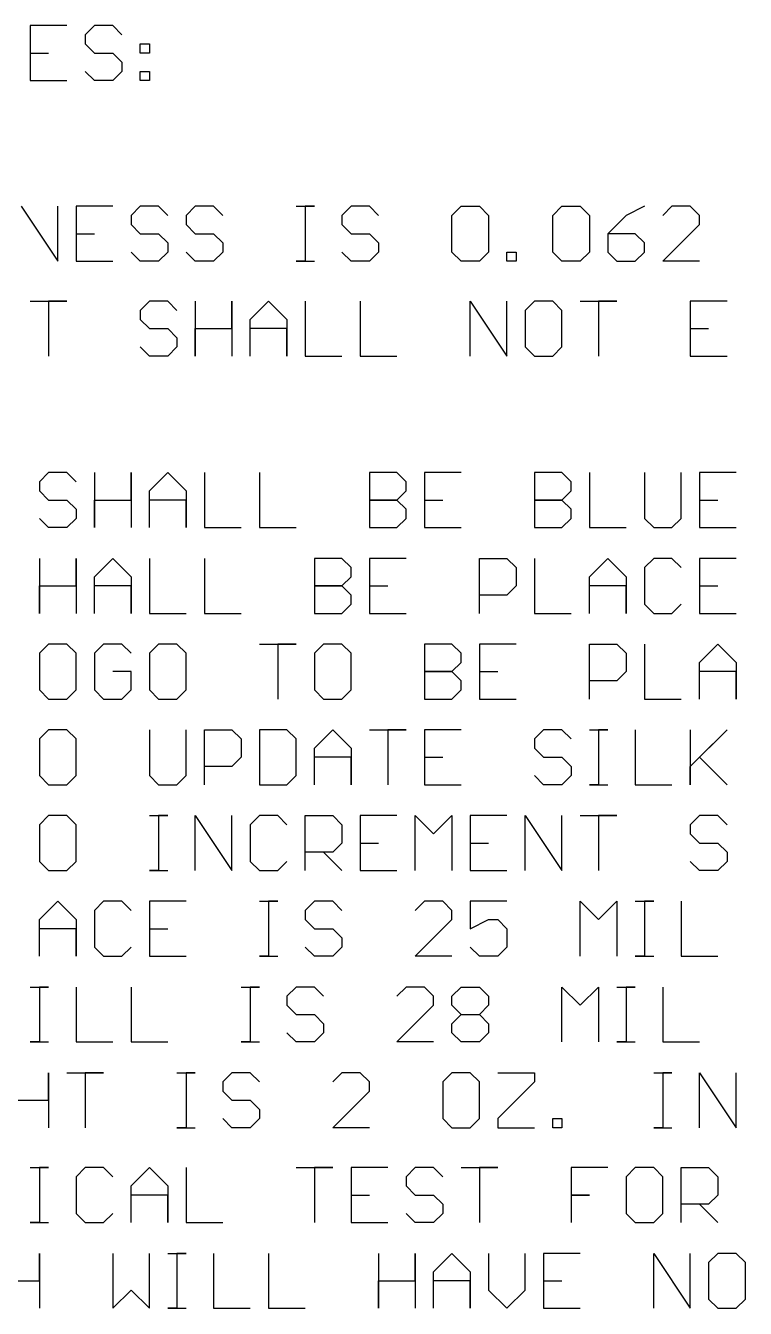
# Model space of a CAD drawing. Header units: millimetres. Extents: x 8 to 18.6, y 5.8 to 11.6.
# Drawn here: x 12.218 to 13.526, y 9.275 to 11.608 of the extents above; entities that cross this region are included whole.
import ezdxf

# ---------------------------------------------------------------- set-up
doc = ezdxf.new("R2010")
doc.units = ezdxf.units.MM
doc.header["$MEASUREMENT"] = 0
doc.layers.add('DrillDrawing', color=1, linetype='Continuous')

msp = doc.modelspace()

# ---------------------------------------------------------------- linework, layer by layer
at = {"layer": 'DrillDrawing'}
for p, q in [((12.2928, 11.608), (12.2262, 11.608)), ((12.2262, 11.608), (12.2262, 11.508)), ((12.3428, 11.608), (12.3262, 11.5913)), ((12.3761, 11.608), (12.3428, 11.608)), ((12.3928, 11.5913), (12.3761, 11.608)), ((12.3262, 11.5913), (12.3262, 11.5747)), ((12.3262, 11.5747), (12.3428, 11.558)), ((12.4261, 11.5747), (12.4428, 11.5747)), ((12.4261, 11.558), (12.4261, 11.5747)), ((12.4428, 11.5747), (12.4428, 11.558)), ((12.2262, 11.558), (12.2595, 11.558)), ((12.3428, 11.558), (12.3761, 11.558)), ((12.3761, 11.558), (12.3928, 11.5413)), ((12.4428, 11.558), (12.4261, 11.558)), ((12.3928, 11.5413), (12.3928, 11.5247)), ((12.2262, 11.508), (12.2928, 11.508)), ((12.3428, 11.508), (12.3262, 11.5247)), ((12.3761, 11.508), (12.3428, 11.508)), ((12.3928, 11.5247), (12.3761, 11.508)), ((12.4261, 11.5247), (12.4428, 11.5247)), ((12.4261, 11.508), (12.4261, 11.5247)), ((12.4428, 11.508), (12.4261, 11.508)), ((12.4428, 11.5247), (12.4428, 11.508)), ((12.2095, 11.2794), (12.2762, 11.1794)), ((12.2762, 11.1794), (12.2762, 11.2794)), ((12.3761, 11.2794), (12.3095, 11.2794)), ((12.3095, 11.2794), (12.3095, 11.1794)), ((12.4261, 11.2794), (12.4095, 11.2627)), ((12.4595, 11.2794), (12.4261, 11.2794)), ((12.4761, 11.2627), (12.4595, 11.2794)), ((12.5261, 11.2794), (12.5094, 11.2627)), ((12.5594, 11.2794), (12.5261, 11.2794)), ((12.5761, 11.2627), (12.5594, 11.2794)), ((12.7094, 11.2794), (12.7427, 11.2794)), ((12.7427, 11.2794), (12.726, 11.2794)), ((12.726, 11.2794), (12.726, 11.1794)), ((12.8093, 11.2794), (12.7927, 11.2627)), ((12.8427, 11.2794), (12.8093, 11.2794)), ((12.8593, 11.2627), (12.8427, 11.2794)), ((12.9926, 11.2627), (13.0093, 11.2794)), ((13.0093, 11.2794), (13.0426, 11.2794)), ((13.0426, 11.2794), (13.0593, 11.2627)), ((13.1759, 11.2627), (13.1925, 11.2794)), ((13.1925, 11.2794), (13.2259, 11.2794)), ((13.2259, 11.2794), (13.2425, 11.2627)), ((13.3425, 11.2794), (13.3092, 11.2627)), ((13.3925, 11.2794), (13.3758, 11.2627)), ((13.4258, 11.2794), (13.3925, 11.2794)), ((13.4425, 11.2627), (13.4258, 11.2794)), ((12.4095, 11.2627), (12.4095, 11.2461)), ((12.5094, 11.2627), (12.5094, 11.2461)), ((12.7927, 11.2627), (12.7927, 11.2461)), ((12.9926, 11.1961), (12.9926, 11.2627)), ((13.0593, 11.2627), (13.0593, 11.1961)), ((13.1759, 11.1961), (13.1759, 11.2627)), ((13.2425, 11.2627), (13.2425, 11.1961)), ((13.3092, 11.2627), (13.2759, 11.2294)), ((13.4425, 11.2461), (13.4425, 11.2627)), ((12.3095, 11.2294), (12.3428, 11.2294)), ((12.4095, 11.2461), (12.4261, 11.2294)), ((12.4261, 11.2294), (12.4595, 11.2294)), ((12.4595, 11.2294), (12.4761, 11.2128)), ((12.5094, 11.2461), (12.5261, 11.2294)), ((12.5261, 11.2294), (12.5594, 11.2294)), ((12.5594, 11.2294), (12.5761, 11.2128)), ((12.7927, 11.2461), (12.8093, 11.2294)), ((12.8093, 11.2294), (12.8427, 11.2294)), ((12.8427, 11.2294), (12.8593, 11.2128)), ((13.2759, 11.2294), (13.2759, 11.1961)), ((13.3258, 11.2294), (13.2759, 11.2294)), ((13.3425, 11.2128), (13.3258, 11.2294)), ((13.3758, 11.1794), (13.4425, 11.2461)), ((12.4761, 11.2128), (12.4761, 11.1961)), ((12.5761, 11.2128), (12.5761, 11.1961)), ((12.8593, 11.2128), (12.8593, 11.1961)), ((13.3425, 11.1961), (13.3425, 11.2128)), ((12.3095, 11.1794), (12.3761, 11.1794)), ((12.4261, 11.1794), (12.4095, 11.1961)), ((12.4595, 11.1794), (12.4261, 11.1794)), ((12.4761, 11.1961), (12.4595, 11.1794)), ((12.5261, 11.1794), (12.5094, 11.1961)), ((12.5594, 11.1794), (12.5261, 11.1794)), ((12.5761, 11.1961), (12.5594, 11.1794)), ((12.726, 11.1794), (12.7094, 11.1794)), ((12.7094, 11.1794), (12.7427, 11.1794)), ((12.8093, 11.1794), (12.7927, 11.1961)), ((12.8427, 11.1794), (12.8093, 11.1794)), ((12.8593, 11.1961), (12.8427, 11.1794)), ((13.0093, 11.1794), (12.9926, 11.1961)), ((13.0426, 11.1794), (13.0093, 11.1794)), ((13.0593, 11.1961), (13.0426, 11.1794)), ((13.0926, 11.1794), (13.0926, 11.1961)), ((13.0926, 11.1961), (13.1092, 11.1961)), ((13.1092, 11.1794), (13.0926, 11.1794)), ((13.1092, 11.1961), (13.1092, 11.1794)), ((13.1925, 11.1794), (13.1759, 11.1961)), ((13.2259, 11.1794), (13.1925, 11.1794)), ((13.2425, 11.1961), (13.2259, 11.1794)), ((13.2759, 11.1961), (13.2925, 11.1794)), ((13.2925, 11.1794), (13.3258, 11.1794)), ((13.3258, 11.1794), (13.3425, 11.1961)), ((13.4425, 11.1794), (13.3758, 11.1794)), ((12.2262, 11.1068), (12.2928, 11.1068)), ((12.2928, 11.1068), (12.2595, 11.1068)), ((12.2595, 11.1068), (12.2595, 11.0068)), ((12.4428, 11.1068), (12.4261, 11.0901)), ((12.4261, 11.0901), (12.4261, 11.0735)), ((12.4761, 11.1068), (12.4428, 11.1068)), ((12.4928, 11.0901), (12.4761, 11.1068)), ((12.5261, 11.1068), (12.5261, 11.0068)), ((12.5927, 11.0568), (12.5927, 11.1068)), ((12.5927, 11.1068), (12.5927, 11.0068)), ((12.6261, 11.0735), (12.6594, 11.1068)), ((12.6594, 11.1068), (12.6927, 11.0735)), ((12.726, 11.1068), (12.726, 11.0068)), ((12.826, 11.1068), (12.826, 11.0068)), ((13.0259, 11.0068), (13.0259, 11.1068)), ((13.0259, 11.1068), (13.0926, 11.0068)), ((13.0926, 11.0068), (13.0926, 11.1068)), ((13.1426, 11.1068), (13.1259, 11.0901)), ((13.1259, 11.0901), (13.1259, 11.0235)), ((13.1759, 11.1068), (13.1426, 11.1068)), ((13.1925, 11.0901), (13.1759, 11.1068)), ((13.1925, 11.0235), (13.1925, 11.0901)), ((13.2259, 11.1068), (13.2925, 11.1068)), ((13.2925, 11.1068), (13.2592, 11.1068)), ((13.2592, 11.1068), (13.2592, 11.0068)), ((13.4925, 11.1068), (13.4258, 11.1068)), ((13.4258, 11.1068), (13.4258, 11.0068)), ((12.4261, 11.0735), (12.4428, 11.0568)), ((12.6261, 11.0068), (12.6261, 11.0735)), ((12.6927, 11.0735), (12.6927, 11.0068)), ((12.4428, 11.0568), (12.4761, 11.0568)), ((12.4761, 11.0568), (12.4928, 11.0401)), ((12.4928, 11.0401), (12.4928, 11.0235)), ((12.5261, 11.0068), (12.5261, 11.0568)), ((12.5261, 11.0568), (12.5927, 11.0568)), ((12.6927, 11.0568), (12.6261, 11.0568)), ((12.6927, 11.0068), (12.6927, 11.0568)), ((13.4258, 11.0568), (13.4591, 11.0568)), ((12.4428, 11.0068), (12.4261, 11.0235)), ((12.4928, 11.0235), (12.4761, 11.0068)), ((13.1259, 11.0235), (13.1426, 11.0068)), ((13.1759, 11.0068), (13.1925, 11.0235)), ((12.4761, 11.0068), (12.4428, 11.0068)), ((12.726, 11.0068), (12.7927, 11.0068)), ((12.826, 11.0068), (12.8926, 11.0068)), ((13.1426, 11.0068), (13.1759, 11.0068)), ((13.4258, 11.0068), (13.4925, 11.0068)), ((12.2595, 10.7949), (12.2429, 10.7782)), ((12.2928, 10.7949), (12.2595, 10.7949)), ((12.3095, 10.7782), (12.2928, 10.7949)), ((12.3428, 10.7949), (12.3428, 10.6949)), ((12.4095, 10.7449), (12.4095, 10.7949)), ((12.4095, 10.7949), (12.4095, 10.6949)), ((12.4428, 10.7615), (12.4761, 10.7949)), ((12.4761, 10.7949), (12.5094, 10.7615)), ((12.5428, 10.7949), (12.5428, 10.6949)), ((12.6427, 10.7949), (12.6427, 10.6949)), ((12.8427, 10.7949), (12.8427, 10.6949)), ((12.8926, 10.7949), (12.8427, 10.7949)), ((12.9093, 10.7782), (12.8926, 10.7949)), ((13.0093, 10.7949), (12.9426, 10.7949)), ((12.9426, 10.7949), (12.9426, 10.6949)), ((13.1426, 10.7949), (13.1426, 10.6949)), ((13.1925, 10.7949), (13.1426, 10.7949)), ((13.2092, 10.7782), (13.1925, 10.7949)), ((13.2425, 10.7949), (13.2425, 10.6949)), ((13.3425, 10.7949), (13.3425, 10.7115)), ((13.4091, 10.7115), (13.4091, 10.7949)), ((13.5091, 10.7949), (13.4425, 10.7949)), ((13.4425, 10.7949), (13.4425, 10.6949)), ((12.2429, 10.7782), (12.2429, 10.7615)), ((12.2429, 10.7615), (12.2595, 10.7449)), ((12.4428, 10.6949), (12.4428, 10.7615)), ((12.5094, 10.7615), (12.5094, 10.6949)), ((12.8926, 10.7449), (12.9093, 10.7615)), ((12.9093, 10.7615), (12.9093, 10.7782)), ((13.1925, 10.7449), (13.2092, 10.7615)), ((13.2092, 10.7615), (13.2092, 10.7782)), ((12.2595, 10.7449), (12.2928, 10.7449)), ((12.2928, 10.7449), (12.3095, 10.7282)), ((12.3428, 10.6949), (12.3428, 10.7449)), ((12.3428, 10.7449), (12.4095, 10.7449)), ((12.5094, 10.7449), (12.4428, 10.7449)), ((12.5094, 10.6949), (12.5094, 10.7449)), ((12.8926, 10.7449), (12.8427, 10.7449)), ((12.8427, 10.7449), (12.8926, 10.7449)), ((12.9093, 10.7282), (12.8926, 10.7449)), ((12.9426, 10.7449), (12.976, 10.7449)), ((13.1925, 10.7449), (13.1426, 10.7449)), ((13.1426, 10.7449), (13.1925, 10.7449)), ((13.2092, 10.7282), (13.1925, 10.7449)), ((13.4425, 10.7449), (13.4758, 10.7449)), ((12.2595, 10.6949), (12.2429, 10.7115)), ((12.3095, 10.7115), (12.2928, 10.6949)), ((12.3095, 10.7282), (12.3095, 10.7115)), ((12.8926, 10.6949), (12.9093, 10.7115)), ((12.9093, 10.7115), (12.9093, 10.7282)), ((13.1925, 10.6949), (13.2092, 10.7115)), ((13.2092, 10.7115), (13.2092, 10.7282)), ((13.3425, 10.7115), (13.3592, 10.6949)), ((13.3925, 10.6949), (13.4091, 10.7115)), ((12.2928, 10.6949), (12.2595, 10.6949)), ((12.5428, 10.6949), (12.6094, 10.6949)), ((12.6427, 10.6949), (12.7094, 10.6949)), ((12.8427, 10.6949), (12.8926, 10.6949)), ((12.9426, 10.6949), (13.0093, 10.6949)), ((13.1426, 10.6949), (13.1925, 10.6949)), ((13.2425, 10.6949), (13.3092, 10.6949)), ((13.3592, 10.6949), (13.3925, 10.6949)), ((13.4425, 10.6949), (13.5091, 10.6949)), ((12.2429, 10.6389), (12.2429, 10.5389)), ((12.3095, 10.5889), (12.3095, 10.6389)), ((12.3095, 10.6389), (12.3095, 10.5389)), ((12.3428, 10.6056), (12.3761, 10.6389)), ((12.3761, 10.6389), (12.4095, 10.6056)), ((12.4428, 10.6389), (12.4428, 10.5389)), ((12.5428, 10.6389), (12.5428, 10.5389)), ((12.7427, 10.6389), (12.7427, 10.5389)), ((12.7927, 10.6389), (12.7427, 10.6389)), ((12.8093, 10.6222), (12.7927, 10.6389)), ((12.8093, 10.6056), (12.8093, 10.6222)), ((12.9093, 10.6389), (12.8427, 10.6389)), ((12.8427, 10.6389), (12.8427, 10.5389)), ((13.0426, 10.5389), (13.0426, 10.6389)), ((13.0426, 10.6389), (13.0926, 10.6389)), ((13.0926, 10.6389), (13.1092, 10.6222)), ((13.1092, 10.6222), (13.1092, 10.5889)), ((13.1426, 10.6389), (13.1426, 10.5389)), ((13.2425, 10.6056), (13.2759, 10.6389)), ((13.2759, 10.6389), (13.3092, 10.6056)), ((13.3592, 10.6389), (13.3425, 10.6222)), ((13.3425, 10.6222), (13.3425, 10.5556)), ((13.3925, 10.6389), (13.3592, 10.6389)), ((13.4091, 10.6222), (13.3925, 10.6389)), ((13.5091, 10.6389), (13.4425, 10.6389)), ((13.4425, 10.6389), (13.4425, 10.5389)), ((12.3428, 10.5389), (12.3428, 10.6056)), ((12.4095, 10.6056), (12.4095, 10.5389)), ((12.7927, 10.5889), (12.8093, 10.6056)), ((13.2425, 10.5389), (13.2425, 10.6056)), ((13.3092, 10.6056), (13.3092, 10.5389)), ((12.2429, 10.5389), (12.2429, 10.5889)), ((12.2429, 10.5889), (12.3095, 10.5889)), ((12.4095, 10.5889), (12.3428, 10.5889)), ((12.4095, 10.5389), (12.4095, 10.5889)), ((12.7927, 10.5889), (12.7427, 10.5889)), ((12.7427, 10.5889), (12.7927, 10.5889)), ((12.8093, 10.5722), (12.7927, 10.5889)), ((12.8093, 10.5556), (12.8093, 10.5722)), ((12.8427, 10.5889), (12.876, 10.5889)), ((13.0926, 10.5722), (13.0426, 10.5722)), ((13.1092, 10.5889), (13.0926, 10.5722)), ((13.3092, 10.5889), (13.2425, 10.5889)), ((13.3092, 10.5389), (13.3092, 10.5889)), ((13.4425, 10.5889), (13.4758, 10.5889)), ((12.7927, 10.5389), (12.8093, 10.5556)), ((13.3425, 10.5556), (13.3592, 10.5389)), ((13.3925, 10.5389), (13.4091, 10.5556)), ((12.4428, 10.5389), (12.5094, 10.5389)), ((12.5428, 10.5389), (12.6094, 10.5389)), ((12.7427, 10.5389), (12.7927, 10.5389)), ((12.8427, 10.5389), (12.9093, 10.5389)), ((13.1426, 10.5389), (13.2092, 10.5389)), ((13.3592, 10.5389), (13.3925, 10.5389)), ((13.4425, 10.5389), (13.5091, 10.5389)), ((12.2595, 10.4829), (12.2429, 10.4663)), ((12.2928, 10.4829), (12.2595, 10.4829)), ((12.3095, 10.4663), (12.2928, 10.4829)), ((12.3595, 10.4829), (12.3428, 10.4663)), ((12.3928, 10.4829), (12.3595, 10.4829)), ((12.4095, 10.4663), (12.3928, 10.4829)), ((12.4595, 10.4829), (12.4428, 10.4663)), ((12.4928, 10.4829), (12.4595, 10.4829)), ((12.5094, 10.4663), (12.4928, 10.4829)), ((12.6427, 10.4829), (12.7094, 10.4829)), ((12.7094, 10.4829), (12.676, 10.4829)), ((12.676, 10.4829), (12.676, 10.383)), ((12.7594, 10.4829), (12.7427, 10.4663)), ((12.7927, 10.4829), (12.7594, 10.4829)), ((12.8093, 10.4663), (12.7927, 10.4829)), ((12.9426, 10.4829), (12.9426, 10.383)), ((12.9926, 10.4829), (12.9426, 10.4829)), ((13.0093, 10.4663), (12.9926, 10.4829)), ((13.1092, 10.4829), (13.0426, 10.4829)), ((13.0426, 10.4829), (13.0426, 10.383)), ((13.2425, 10.383), (13.2425, 10.4829)), ((13.2425, 10.4829), (13.2925, 10.4829)), ((13.2925, 10.4829), (13.3092, 10.4663)), ((13.3425, 10.4829), (13.3425, 10.383)), ((13.4425, 10.4496), (13.4758, 10.4829)), ((13.4758, 10.4829), (13.5091, 10.4496)), ((12.2429, 10.4663), (12.2429, 10.3996)), ((12.3095, 10.3996), (12.3095, 10.4663)), ((12.3428, 10.4663), (12.3428, 10.3996)), ((12.4428, 10.4663), (12.4428, 10.3996)), ((12.5094, 10.3996), (12.5094, 10.4663)), ((12.7427, 10.4663), (12.7427, 10.3996)), ((12.8093, 10.3996), (12.8093, 10.4663)), ((13.0093, 10.4496), (13.0093, 10.4663)), ((13.3092, 10.4663), (13.3092, 10.4329)), ((12.4095, 10.4329), (12.3761, 10.4329)), ((12.4095, 10.3996), (12.4095, 10.4329)), ((12.9926, 10.4329), (12.9426, 10.4329)), ((12.9426, 10.4329), (12.9926, 10.4329)), ((12.9926, 10.4329), (13.0093, 10.4496)), ((13.0093, 10.4163), (12.9926, 10.4329)), ((13.0426, 10.4329), (13.0759, 10.4329)), ((13.3092, 10.4329), (13.2925, 10.4163)), ((13.4425, 10.383), (13.4425, 10.4496)), ((13.5091, 10.4329), (13.4425, 10.4329)), ((13.5091, 10.4496), (13.5091, 10.383)), ((13.5091, 10.383), (13.5091, 10.4329)), ((13.0093, 10.3996), (13.0093, 10.4163)), ((13.2925, 10.4163), (13.2425, 10.4163)), ((12.2429, 10.3996), (12.2595, 10.383)), ((12.2928, 10.383), (12.3095, 10.3996)), ((12.3428, 10.3996), (12.3595, 10.383)), ((12.3928, 10.383), (12.4095, 10.3996)), ((12.4428, 10.3996), (12.4595, 10.383)), ((12.4928, 10.383), (12.5094, 10.3996)), ((12.7427, 10.3996), (12.7594, 10.383)), ((12.7927, 10.383), (12.8093, 10.3996)), ((12.9926, 10.383), (13.0093, 10.3996)), ((12.2595, 10.383), (12.2928, 10.383)), ((12.3595, 10.383), (12.3928, 10.383)), ((12.4595, 10.383), (12.4928, 10.383)), ((12.7594, 10.383), (12.7927, 10.383)), ((12.9426, 10.383), (12.9926, 10.383)), ((13.0426, 10.383), (13.1092, 10.383)), ((13.3425, 10.383), (13.4091, 10.383)), ((12.2595, 10.327), (12.2429, 10.3103)), ((12.2928, 10.327), (12.2595, 10.327)), ((12.3095, 10.3103), (12.2928, 10.327)), ((12.4428, 10.327), (12.4428, 10.2437)), ((12.5094, 10.2437), (12.5094, 10.327)), ((12.5428, 10.227), (12.5428, 10.327)), ((12.5428, 10.327), (12.5927, 10.327)), ((12.5927, 10.327), (12.6094, 10.3103)), ((12.6427, 10.327), (12.6427, 10.227)), ((12.6927, 10.327), (12.6427, 10.327)), ((12.7094, 10.3103), (12.6927, 10.327)), ((12.7427, 10.2936), (12.776, 10.327)), ((12.776, 10.327), (12.8093, 10.2936)), ((12.8427, 10.327), (12.9093, 10.327)), ((12.9093, 10.327), (12.876, 10.327)), ((12.876, 10.327), (12.876, 10.227)), ((13.0093, 10.327), (12.9426, 10.327)), ((12.9426, 10.327), (12.9426, 10.227)), ((13.1592, 10.327), (13.1426, 10.3103)), ((13.1925, 10.327), (13.1592, 10.327)), ((13.2092, 10.3103), (13.1925, 10.327)), ((13.2425, 10.327), (13.2759, 10.327)), ((13.2759, 10.327), (13.2592, 10.327)), ((13.2592, 10.327), (13.2592, 10.227)), ((13.3258, 10.327), (13.3258, 10.227)), ((13.4258, 10.327), (13.4258, 10.227)), ((13.4258, 10.2603), (13.4925, 10.327)), ((13.4925, 10.327), (13.4425, 10.277)), ((12.2429, 10.3103), (12.2429, 10.2437)), ((12.3095, 10.2437), (12.3095, 10.3103)), ((12.6094, 10.3103), (12.6094, 10.277)), ((12.7094, 10.2437), (12.7094, 10.3103)), ((12.7427, 10.227), (12.7427, 10.2936)), ((12.8093, 10.2936), (12.8093, 10.227)), ((13.1426, 10.3103), (13.1426, 10.2936)), ((13.1426, 10.2936), (13.1592, 10.277)), ((12.6094, 10.277), (12.5927, 10.2603)), ((12.8093, 10.277), (12.7427, 10.277)), ((12.8093, 10.227), (12.8093, 10.277)), ((12.9426, 10.277), (12.976, 10.277)), ((13.1592, 10.277), (13.1925, 10.277)), ((13.1925, 10.277), (13.2092, 10.2603)), ((13.4425, 10.277), (13.4925, 10.227)), ((12.2429, 10.2437), (12.2595, 10.227)), ((12.2928, 10.227), (12.3095, 10.2437)), ((12.4428, 10.2437), (12.4595, 10.227)), ((12.4928, 10.227), (12.5094, 10.2437)), ((12.5927, 10.2603), (12.5428, 10.2603)), ((12.6927, 10.227), (12.7094, 10.2437)), ((13.1592, 10.227), (13.1426, 10.2437)), ((13.2092, 10.2437), (13.1925, 10.227)), ((13.2092, 10.2603), (13.2092, 10.2437)), ((13.4258, 10.227), (13.4258, 10.2603)), ((12.2595, 10.227), (12.2928, 10.227)), ((12.4595, 10.227), (12.4928, 10.227)), ((12.6427, 10.227), (12.6927, 10.227)), ((12.9426, 10.227), (13.0093, 10.227)), ((13.1925, 10.227), (13.1592, 10.227)), ((13.2592, 10.227), (13.2425, 10.227)), ((13.2425, 10.227), (13.2759, 10.227)), ((13.3258, 10.227), (13.3925, 10.227)), ((12.2595, 10.171), (12.2429, 10.1543)), ((12.2429, 10.1543), (12.2429, 10.0877)), ((12.2928, 10.171), (12.2595, 10.171)), ((12.3095, 10.1543), (12.2928, 10.171)), ((12.3095, 10.0877), (12.3095, 10.1543)), ((12.4428, 10.171), (12.4761, 10.171)), ((12.4761, 10.171), (12.4595, 10.171)), ((12.4595, 10.171), (12.4595, 10.071)), ((12.5261, 10.071), (12.5261, 10.171)), ((12.5261, 10.171), (12.5927, 10.071)), ((12.5927, 10.071), (12.5927, 10.171)), ((12.6427, 10.171), (12.6261, 10.1543)), ((12.6261, 10.1543), (12.6261, 10.0877)), ((12.676, 10.171), (12.6427, 10.171)), ((12.6927, 10.1543), (12.676, 10.171)), ((12.726, 10.071), (12.726, 10.171)), ((12.726, 10.171), (12.776, 10.171)), ((12.776, 10.171), (12.7927, 10.1543)), ((12.7927, 10.1543), (12.7927, 10.121)), ((12.8926, 10.171), (12.826, 10.171)), ((12.826, 10.171), (12.826, 10.071)), ((12.926, 10.071), (12.926, 10.171)), ((12.926, 10.171), (12.9593, 10.1377)), ((12.9593, 10.1377), (12.9926, 10.171)), ((12.9926, 10.171), (12.9926, 10.071)), ((13.0926, 10.171), (13.0259, 10.171)), ((13.0259, 10.171), (13.0259, 10.071)), ((13.1259, 10.071), (13.1259, 10.171)), ((13.1259, 10.171), (13.1925, 10.071)), ((13.1925, 10.071), (13.1925, 10.171)), ((13.2259, 10.171), (13.2925, 10.171)), ((13.2925, 10.171), (13.2592, 10.171)), ((13.2592, 10.171), (13.2592, 10.071)), ((13.4425, 10.171), (13.4258, 10.1543)), ((13.4258, 10.1543), (13.4258, 10.1377)), ((13.4758, 10.171), (13.4425, 10.171)), ((13.4925, 10.1543), (13.4758, 10.171)), ((13.4258, 10.1377), (13.4425, 10.121)), ((12.776, 10.1044), (12.726, 10.1044)), ((12.7594, 10.1044), (12.7927, 10.071)), ((12.7927, 10.121), (12.776, 10.1044)), ((12.826, 10.121), (12.8593, 10.121)), ((13.0259, 10.121), (13.0593, 10.121)), ((13.4425, 10.121), (13.4758, 10.121)), ((13.4758, 10.121), (13.4925, 10.1044)), ((13.4925, 10.1044), (13.4925, 10.0877)), ((12.2429, 10.0877), (12.2595, 10.071)), ((12.2928, 10.071), (12.3095, 10.0877)), ((12.6261, 10.0877), (12.6427, 10.071)), ((12.676, 10.071), (12.6927, 10.0877)), ((13.4425, 10.071), (13.4258, 10.0877)), ((13.4925, 10.0877), (13.4758, 10.071)), ((12.2595, 10.071), (12.2928, 10.071)), ((12.4595, 10.071), (12.4428, 10.071)), ((12.4428, 10.071), (12.4761, 10.071)), ((12.6427, 10.071), (12.676, 10.071)), ((12.826, 10.071), (12.8926, 10.071)), ((13.0259, 10.071), (13.0926, 10.071)), ((13.4758, 10.071), (13.4425, 10.071)), ((12.2429, 9.9817), (12.2762, 10.015)), ((12.2762, 10.015), (12.3095, 9.9817)), ((12.3595, 10.015), (12.3428, 9.9984)), ((12.3928, 10.015), (12.3595, 10.015)), ((12.4095, 9.9984), (12.3928, 10.015)), ((12.5094, 10.015), (12.4428, 10.015)), ((12.4428, 10.015), (12.4428, 9.9151)), ((12.6427, 10.015), (12.676, 10.015)), ((12.676, 10.015), (12.6594, 10.015)), ((12.6594, 10.015), (12.6594, 9.9151)), ((12.7427, 10.015), (12.726, 9.9984)), ((12.776, 10.015), (12.7427, 10.015)), ((12.7927, 9.9984), (12.776, 10.015)), ((12.9426, 10.015), (12.926, 9.9984)), ((12.976, 10.015), (12.9426, 10.015)), ((12.9926, 9.9984), (12.976, 10.015)), ((13.0926, 10.015), (13.0259, 10.015)), ((13.0259, 10.015), (13.0259, 9.9651)), ((13.2259, 9.9151), (13.2259, 10.015)), ((13.2259, 10.015), (13.2592, 9.9817)), ((13.2592, 9.9817), (13.2925, 10.015)), ((13.2925, 10.015), (13.2925, 9.9151)), ((13.3258, 10.015), (13.3592, 10.015)), ((13.3592, 10.015), (13.3425, 10.015)), ((13.3425, 10.015), (13.3425, 9.9151)), ((13.4091, 10.015), (13.4091, 9.9151)), ((12.3428, 9.9984), (12.3428, 9.9317)), ((12.726, 9.9984), (12.726, 9.9817)), ((12.9926, 9.9817), (12.9926, 9.9984)), ((12.2429, 9.9151), (12.2429, 9.9817)), ((12.3095, 9.9651), (12.2429, 9.9651)), ((12.3095, 9.9817), (12.3095, 9.9151)), ((12.3095, 9.9151), (12.3095, 9.9651)), ((12.4428, 9.9651), (12.4761, 9.9651)), ((12.726, 9.9817), (12.7427, 9.9651)), ((12.7427, 9.9651), (12.776, 9.9651)), ((12.776, 9.9651), (12.7927, 9.9484)), ((12.926, 9.9151), (12.9926, 9.9817)), ((13.0259, 9.9651), (13.0593, 9.9817)), ((13.0593, 9.9817), (13.0759, 9.9817)), ((13.0759, 9.9817), (13.0926, 9.9651)), ((13.0926, 9.9651), (13.0926, 9.9317)), ((12.7927, 9.9484), (12.7927, 9.9317)), ((12.3428, 9.9317), (12.3595, 9.9151)), ((12.3928, 9.9151), (12.4095, 9.9317)), ((12.7427, 9.9151), (12.726, 9.9317)), ((12.7927, 9.9317), (12.776, 9.9151)), ((13.0426, 9.9151), (13.0259, 9.9317)), ((13.0926, 9.9317), (13.0759, 9.9151)), ((12.3595, 9.9151), (12.3928, 9.9151)), ((12.4428, 9.9151), (12.5094, 9.9151)), ((12.6594, 9.9151), (12.6427, 9.9151)), ((12.6427, 9.9151), (12.676, 9.9151)), ((12.776, 9.9151), (12.7427, 9.9151)), ((12.9926, 9.9151), (12.926, 9.9151)), ((13.0759, 9.9151), (13.0426, 9.9151)), ((13.3425, 9.9151), (13.3258, 9.9151)), ((13.3258, 9.9151), (13.3592, 9.9151)), ((13.4091, 9.9151), (13.4758, 9.9151)), ((12.2262, 9.8591), (12.2595, 9.8591)), ((12.2595, 9.8591), (12.2429, 9.8591)), ((12.2429, 9.8591), (12.2429, 9.7591)), ((12.3095, 9.8591), (12.3095, 9.7591)), ((12.4095, 9.8591), (12.4095, 9.7591)), ((12.6094, 9.8591), (12.6427, 9.8591)), ((12.6427, 9.8591), (12.6261, 9.8591)), ((12.6261, 9.8591), (12.6261, 9.7591)), ((12.7094, 9.8591), (12.6927, 9.8424)), ((12.7427, 9.8591), (12.7094, 9.8591)), ((12.7594, 9.8424), (12.7427, 9.8591)), ((12.9093, 9.8591), (12.8926, 9.8424)), ((12.9426, 9.8591), (12.9093, 9.8591)), ((12.9593, 9.8424), (12.9426, 9.8591)), ((12.9926, 9.8424), (13.0093, 9.8591)), ((13.0093, 9.8591), (13.0426, 9.8591)), ((13.0426, 9.8591), (13.0593, 9.8424)), ((13.1925, 9.7591), (13.1925, 9.8591)), ((13.1925, 9.8591), (13.2259, 9.8258)), ((13.2259, 9.8258), (13.2592, 9.8591)), ((13.2592, 9.8591), (13.2592, 9.7591)), ((13.2925, 9.8591), (13.3258, 9.8591)), ((13.3258, 9.8591), (13.3092, 9.8591)), ((13.3092, 9.8591), (13.3092, 9.7591)), ((13.3758, 9.8591), (13.3758, 9.7591)), ((12.6927, 9.8424), (12.6927, 9.8258)), ((12.6927, 9.8258), (12.7094, 9.8091)), ((12.8926, 9.7591), (12.9593, 9.8258)), ((12.9593, 9.8258), (12.9593, 9.8424)), ((12.9926, 9.8258), (12.9926, 9.8424)), ((13.0093, 9.8091), (12.9926, 9.8258)), ((13.0593, 9.8258), (13.0426, 9.8091)), ((13.0593, 9.8424), (13.0593, 9.8258)), ((12.7094, 9.8091), (12.7427, 9.8091)), ((12.7427, 9.8091), (12.7594, 9.7924)), ((12.9926, 9.7924), (13.0093, 9.8091)), ((13.0093, 9.8091), (13.0426, 9.8091)), ((13.0426, 9.8091), (13.0593, 9.7924)), ((12.7594, 9.7924), (12.7594, 9.7758)), ((12.9926, 9.7758), (12.9926, 9.7924)), ((13.0593, 9.7924), (13.0593, 9.7758)), ((12.2429, 9.7591), (12.2262, 9.7591)), ((12.2262, 9.7591), (12.2595, 9.7591)), ((12.3095, 9.7591), (12.3761, 9.7591)), ((12.4095, 9.7591), (12.4761, 9.7591)), ((12.6261, 9.7591), (12.6094, 9.7591)), ((12.6094, 9.7591), (12.6427, 9.7591)), ((12.7094, 9.7591), (12.6927, 9.7758)), ((12.7427, 9.7591), (12.7094, 9.7591)), ((12.7594, 9.7758), (12.7427, 9.7591)), ((12.9593, 9.7591), (12.8926, 9.7591)), ((13.0093, 9.7591), (12.9926, 9.7758)), ((13.0426, 9.7591), (13.0093, 9.7591)), ((13.0593, 9.7758), (13.0426, 9.7591)), ((13.3092, 9.7591), (13.2925, 9.7591)), ((13.2925, 9.7591), (13.3258, 9.7591)), ((13.3758, 9.7591), (13.4425, 9.7591)), ((12.2595, 9.6531), (12.2595, 9.7031)), ((12.2595, 9.7031), (12.2595, 9.6032)), ((12.2928, 9.7031), (12.3595, 9.7031)), ((12.3595, 9.7031), (12.3262, 9.7031)), ((12.3262, 9.7031), (12.3262, 9.6032)), ((12.4928, 9.7031), (12.5261, 9.7031)), ((12.5261, 9.7031), (12.5094, 9.7031)), ((12.5094, 9.7031), (12.5094, 9.6032)), ((12.5927, 9.7031), (12.5761, 9.6865)), ((12.5761, 9.6865), (12.5761, 9.6698)), ((12.6261, 9.7031), (12.5927, 9.7031)), ((12.6427, 9.6865), (12.6261, 9.7031)), ((12.7927, 9.7031), (12.776, 9.6865)), ((12.826, 9.7031), (12.7927, 9.7031)), ((12.8427, 9.6865), (12.826, 9.7031)), ((12.8427, 9.6698), (12.8427, 9.6865)), ((12.9926, 9.7031), (12.976, 9.6865)), ((12.976, 9.6865), (12.976, 9.6198)), ((13.0259, 9.7031), (12.9926, 9.7031)), ((13.0426, 9.6865), (13.0259, 9.7031)), ((13.0426, 9.6198), (13.0426, 9.6865)), ((13.0759, 9.7031), (13.1426, 9.7031)), ((13.1426, 9.6865), (13.0759, 9.6198)), ((13.1426, 9.7031), (13.1426, 9.6865)), ((13.3592, 9.7031), (13.3925, 9.7031)), ((13.3925, 9.7031), (13.3758, 9.7031)), ((13.3758, 9.7031), (13.3758, 9.6032)), ((13.4425, 9.6032), (13.4425, 9.7031)), ((13.4425, 9.7031), (13.5091, 9.6032)), ((13.5091, 9.6032), (13.5091, 9.7031)), ((12.5761, 9.6698), (12.5927, 9.6531)), ((12.776, 9.6032), (12.8427, 9.6698)), ((12.1929, 9.6531), (12.2595, 9.6531)), ((12.5927, 9.6531), (12.6261, 9.6531)), ((12.6261, 9.6531), (12.6427, 9.6365)), ((12.5927, 9.6032), (12.5761, 9.6198)), ((12.6427, 9.6198), (12.6261, 9.6032)), ((12.6427, 9.6365), (12.6427, 9.6198)), ((12.976, 9.6198), (12.9926, 9.6032)), ((13.0259, 9.6032), (13.0426, 9.6198)), ((13.0759, 9.6198), (13.0759, 9.6032)), ((13.1759, 9.6032), (13.1759, 9.6198)), ((13.1759, 9.6198), (13.1925, 9.6198)), ((13.1925, 9.6198), (13.1925, 9.6032)), ((12.5094, 9.6032), (12.4928, 9.6032)), ((12.4928, 9.6032), (12.5261, 9.6032)), ((12.6261, 9.6032), (12.5927, 9.6032)), ((12.8427, 9.6032), (12.776, 9.6032)), ((12.9926, 9.6032), (13.0259, 9.6032)), ((13.0759, 9.6032), (13.1426, 9.6032)), ((13.1925, 9.6032), (13.1759, 9.6032)), ((13.3758, 9.6032), (13.3592, 9.6032)), ((13.3592, 9.6032), (13.3925, 9.6032)), ((12.2262, 9.5305), (12.2595, 9.5305)), ((12.2595, 9.5305), (12.2429, 9.5305)), ((12.2429, 9.5305), (12.2429, 9.4305)), ((12.3262, 9.5305), (12.3095, 9.5138)), ((12.3595, 9.5305), (12.3262, 9.5305)), ((12.3761, 9.5138), (12.3595, 9.5305)), ((12.4095, 9.4972), (12.4428, 9.5305)), ((12.4428, 9.5305), (12.4761, 9.4972)), ((12.5094, 9.5305), (12.5094, 9.4305)), ((12.7094, 9.5305), (12.776, 9.5305)), ((12.776, 9.5305), (12.7427, 9.5305)), ((12.7427, 9.5305), (12.7427, 9.4305)), ((12.876, 9.5305), (12.8093, 9.5305)), ((12.8093, 9.5305), (12.8093, 9.4305)), ((12.926, 9.5305), (12.9093, 9.5138)), ((12.9593, 9.5305), (12.926, 9.5305)), ((12.976, 9.5138), (12.9593, 9.5305)), ((13.0093, 9.5305), (13.0759, 9.5305)), ((13.0759, 9.5305), (13.0426, 9.5305)), ((13.0426, 9.5305), (13.0426, 9.4305)), ((13.2759, 9.5305), (13.2092, 9.5305)), ((13.2092, 9.5305), (13.2092, 9.4805)), ((13.3258, 9.5305), (13.3092, 9.5138)), ((13.3592, 9.5305), (13.3258, 9.5305)), ((13.3758, 9.5138), (13.3592, 9.5305)), ((13.4091, 9.4305), (13.4091, 9.5305)), ((13.4091, 9.5305), (13.4591, 9.5305)), ((13.4591, 9.5305), (13.4758, 9.5138)), ((12.3095, 9.5138), (12.3095, 9.4472)), ((12.4095, 9.4305), (12.4095, 9.4972)), ((12.4761, 9.4972), (12.4761, 9.4305)), ((12.9093, 9.5138), (12.9093, 9.4972)), ((12.9093, 9.4972), (12.926, 9.4805)), ((13.3092, 9.5138), (13.3092, 9.4472)), ((13.3758, 9.4472), (13.3758, 9.5138)), ((13.4758, 9.5138), (13.4758, 9.4805)), ((12.4761, 9.4805), (12.4095, 9.4805)), ((12.4761, 9.4305), (12.4761, 9.4805)), ((12.8093, 9.4805), (12.8427, 9.4805)), ((12.926, 9.4805), (12.9593, 9.4805)), ((12.9593, 9.4805), (12.976, 9.4639)), ((13.2092, 9.4805), (13.2425, 9.4805)), ((13.2425, 9.4805), (13.2092, 9.4805)), ((13.2092, 9.4805), (13.2092, 9.4305)), ((13.4758, 9.4805), (13.4591, 9.4639)), ((12.976, 9.4639), (12.976, 9.4472)), ((13.4591, 9.4639), (13.4091, 9.4639)), ((13.4425, 9.4639), (13.4758, 9.4305)), ((12.2429, 9.4305), (12.2262, 9.4305)), ((12.2262, 9.4305), (12.2595, 9.4305)), ((12.3095, 9.4472), (12.3262, 9.4305)), ((12.3262, 9.4305), (12.3595, 9.4305)), ((12.3595, 9.4305), (12.3761, 9.4472)), ((12.5094, 9.4305), (12.5761, 9.4305)), ((12.8093, 9.4305), (12.876, 9.4305)), ((12.926, 9.4305), (12.9093, 9.4472)), ((12.9593, 9.4305), (12.926, 9.4305)), ((12.976, 9.4472), (12.9593, 9.4305)), ((13.3092, 9.4472), (13.3258, 9.4305)), ((13.3258, 9.4305), (13.3592, 9.4305)), ((13.3592, 9.4305), (13.3758, 9.4472)), ((12.2429, 9.3246), (12.2429, 9.3745)), ((12.2429, 9.3745), (12.2429, 9.2746)), ((12.3761, 9.3745), (12.3761, 9.2746)), ((12.4428, 9.2746), (12.4428, 9.3745)), ((12.4761, 9.3745), (12.5094, 9.3745)), ((12.5094, 9.3745), (12.4928, 9.3745)), ((12.4928, 9.3745), (12.4928, 9.2746)), ((12.5594, 9.3745), (12.5594, 9.2746)), ((12.6594, 9.3745), (12.6594, 9.2746)), ((12.8593, 9.3745), (12.8593, 9.2746)), ((12.926, 9.3246), (12.926, 9.3745)), ((12.926, 9.3745), (12.926, 9.2746)), ((12.9593, 9.3412), (12.9926, 9.3745)), ((12.9926, 9.3745), (13.0259, 9.3412)), ((13.0593, 9.3745), (13.0593, 9.3079)), ((13.1259, 9.3079), (13.1259, 9.3745)), ((13.2259, 9.3745), (13.1592, 9.3745)), ((13.1592, 9.3745), (13.1592, 9.2746)), ((13.3592, 9.2746), (13.3592, 9.3745)), ((13.3592, 9.3745), (13.4258, 9.2746)), ((13.4258, 9.2746), (13.4258, 9.3745)), ((13.4758, 9.3745), (13.4591, 9.3579)), ((13.4591, 9.3579), (13.4591, 9.2912)), ((13.5091, 9.3745), (13.4758, 9.3745)), ((13.5258, 9.3579), (13.5091, 9.3745)), ((13.5258, 9.2912), (13.5258, 9.3579)), ((12.9593, 9.2746), (12.9593, 9.3412)), ((13.0259, 9.3412), (13.0259, 9.2746)), ((12.1762, 9.3246), (12.2429, 9.3246)), ((12.8593, 9.2746), (12.8593, 9.3246)), ((12.8593, 9.3246), (12.926, 9.3246)), ((13.0259, 9.3246), (12.9593, 9.3246)), ((13.0259, 9.2746), (13.0259, 9.3246)), ((13.1592, 9.3246), (13.1925, 9.3246)), ((12.3761, 9.2746), (12.4095, 9.3079)), ((12.4095, 9.3079), (12.4428, 9.2746)), ((13.0593, 9.3079), (13.0926, 9.2746)), ((13.0926, 9.2746), (13.1259, 9.3079)), ((13.4591, 9.2912), (13.4758, 9.2746)), ((13.5091, 9.2746), (13.5258, 9.2912)), ((12.4928, 9.2746), (12.4761, 9.2746)), ((12.4761, 9.2746), (12.5094, 9.2746)), ((12.5594, 9.2746), (12.6261, 9.2746)), ((12.6594, 9.2746), (12.726, 9.2746)), ((13.1592, 9.2746), (13.2259, 9.2746)), ((13.4758, 9.2746), (13.5091, 9.2746))]:
    msp.add_line(p, q, dxfattribs=at)

doc.saveas('drawing.dxf')
